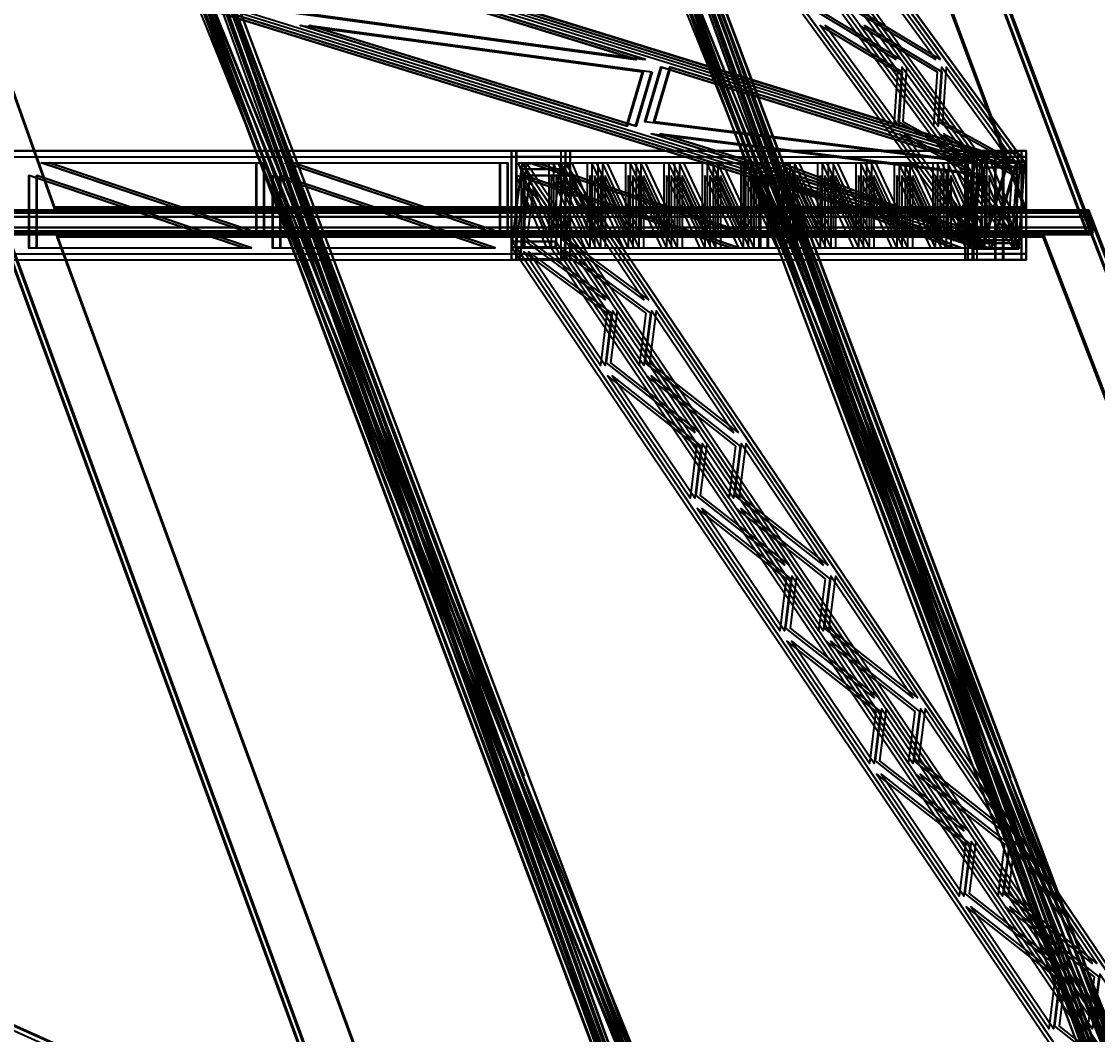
# Model space of a CAD drawing. Header units: millimetres. Extents: x -84906 to 117550, y -3000 to 338000.
# Drawn here: x 27645 to 31195, y 25319 to 28662 of the extents above; entities that cross this region are included whole.
import ezdxf

# ---------------------------------------------------------------- set-up
doc = ezdxf.new("R2010")
doc.units = ezdxf.units.MM
doc.layers.add('D-STR-DIM', color=7, linetype='Continuous', lineweight=13)
doc.layers.add('D-STR-STRC', color=7, linetype='Continuous', lineweight=25)
doc.styles.add('OpenSansCondensed-Light', font='OpenSansCondensed-Light.ttf')
doc.styles.add('TOWER_UNICODE', font='Arial Unicode.ttf')
doc.dimstyles.new('EZDXF', dxfattribs={"dimtxt": 0.25, "dimasz": 0.175, "dimexe": 0.375, "dimexo": 0.125, "dimgap": 0.1, "dimtad": 1, "dimlfac": 100, "dimzin": 12, "dimdsep": 46, "dimtxsty": 'OpenSansCondensed-Light', "dimblk": 'ARCHTICK', "dimcen": 2.5, "dimazin": 3, "dimtfac": 0.5, "dimtmove": 2, "dimatfit": 3})

# ---------------------------------------------------------------- blocks, each defined once
blk = doc.blocks.new('_ARCHTICK')
at = {"color": 0, "linetype": 'BYBLOCK', "const_width": 0.15}
blk.add_lwpolyline([(-0.5, -0.5), (0.5, 0.5)], dxfattribs=at)

msp = doc.modelspace()

# ---------------------------------------------------------------- linework, layer by layer
at = {"layer": 'D-STR-STRC'}
for points in [[(31179.5, 27969.8), (27590.5, 27969.8), (23312.5, 40040.9), (26661.6, 40040.9)], [(31179.5, 27964.4), (27590.5, 27964.4), (23312.5, 40035.6), (26661.6, 40035.6)], [(27590.5, 27958.8), (31179.5, 27958.8), (26661.6, 40029.9), (23312.5, 40029.9)], [(31164.6, 27958.8), (31164.6, 27958.8), (26646.6, 40029.9), (26646.6, 40029.9)], [(30897, 28199.2), (30812.4, 27912), (16919, 32212), (17003.5, 32499.2)], [(30897, 28199.2), (30812.4, 27912), (16919, 32212), (17003.5, 32499.2)], [(30900.5, 28199.2), (30816, 27912), (16922.5, 32212), (17007.1, 32499.2)], [(30900.5, 28199.2), (30816, 27912), (16922.5, 32212), (17007.1, 32499.2)], [(30926.5, 28199.2), (30842, 27912), (16948.5, 32212), (17033.1, 32499.2)], [(30926.5, 28199.2), (30842, 27912), (16948.5, 32212), (17033.1, 32499.2)], [(30930.1, 28199.2), (30845.5, 27912), (16952, 32212), (17036.6, 32499.2)], [(30930.1, 28199.2), (30845.5, 27912), (16952, 32212), (17036.6, 32499.2)], [(30807.6, 28199.2), (30788.5, 27912), (27648.8, 32212), (27667.9, 32499.2)], [(30807.6, 28199.2), (30788.5, 27912), (27648.8, 32212), (27667.9, 32499.2)], [(30823.2, 28199.2), (30804.1, 27912), (27664.4, 32212), (27683.5, 32499.2)], [(30823.2, 28199.2), (30804.1, 27912), (27664.4, 32212), (27683.5, 32499.2)], [(30938.3, 28199.2), (30919.2, 27912), (27779.5, 32212), (27798.6, 32499.2)], [(30938.3, 28199.2), (30919.2, 27912), (27779.5, 32212), (27798.6, 32499.2)], [(30954, 28199.2), (30934.8, 27912), (27795.1, 32212), (27814.2, 32499.2)], [(30954, 28199.2), (30934.8, 27912), (27795.1, 32212), (27814.2, 32499.2)], [(30956.7, 28050), (27754.9, 28050), (26381.6, 31913.3), (29514.9, 31913.3)], [(30956.7, 28044.7), (27754.9, 28044.7), (26381.6, 31907.9), (29514.9, 31907.9)], [(27755, 28044.2), (30956.9, 28044.2), (29890.2, 30902.5), (26739, 30902.5)], [(27755, 28038.6), (30956.9, 28038.6), (29890.2, 30896.8), (26739, 30896.8)], [(31134.7, 28038.6), (31134.7, 28038.6), (30064.9, 30896.8), (30064.9, 30896.8)], [(31149.7, 28044.2), (31149.7, 28044.2), (30079.9, 30902.5), (30079.9, 30902.5)], [(29759.7, 24997.6), (28198, 28866.4), (27688.3, 30497.1)], [(27688.3, 30497.1), (28198, 28866.4), (30169.9, 23620)], [(27688.3, 30496.9), (30169.9, 23619.9), (29759.8, 24997.4)], [(29744.5, 24992.7), (28182.8, 28861.5), (27673.1, 30492.2)], [(27673.1, 30492.2), (28182.8, 28861.5), (30154.7, 23615.1)], [(27673.1, 30492.2), (30154.7, 23615.1), (29744.5, 24992.7)], [(31759.4, 23610.3), (31349.3, 24987.9), (29277.9, 30487.4)], [(31759.5, 23610.2), (29277.9, 30487.2), (29787.6, 28856.5)], [(29787.6, 28856.5), (29277.9, 30487.2), (31349.3, 24987.7)], [(31774.7, 23615.1), (31364.5, 24992.7), (29293.1, 30492.2)], [(31774.7, 23615.1), (29293.1, 30492.2), (29802.8, 28861.5)], [(29802.8, 28861.5), (29293.1, 30492.2), (31364.5, 24992.7)], [(29303.5, 26171.2), (28186.2, 28939), (27821.6, 30105.7)], [(29288.3, 26166.2), (28171, 28934.1), (27806.4, 30100.8)], [(29775.8, 28929.2), (29411.2, 30095.8), (30893.1, 26161.3)], [(29791, 28934.1), (29426.4, 30100.8), (30908.3, 26166.2)], [(27829.4, 30025.4), (28176.6, 28914.5), (29519.9, 25340.5)], [(27844.6, 30030.3), (28191.8, 28919.4), (29535.1, 25345.4)], [(31124.7, 25335.6), (29434.2, 30020.5), (29781.4, 28909.6)], [(31139.9, 25340.5), (29449.4, 30025.4), (29796.6, 28914.5)], [(29744.5, 24992.7), (30154.7, 23615.1), (28182.8, 28861.5)], [(29759.8, 24997.4), (30169.9, 23619.9), (28198.1, 28866.2)], [(29671.4, 28536.7), (28595.8, 28869.6), (28543.1, 28690.6)], [(29671.4, 28536.7), (28595.8, 28869.6), (28543.1, 28690.6)], [(29675, 28536.7), (28599.3, 28869.6), (28546.6, 28690.6)], [(29675, 28536.7), (28599.3, 28869.6), (28546.6, 28690.6)], [(29701, 28536.7), (28625.4, 28869.6), (28572.6, 28690.6)], [(29701, 28536.7), (28625.4, 28869.6), (28572.6, 28690.6)], [(29704.5, 28536.7), (28628.9, 28869.6), (28576.2, 28690.6)], [(29704.5, 28536.7), (28628.9, 28869.6), (28576.2, 28690.6)], [(29802.8, 28861.5), (31364.5, 24992.7), (31774.7, 23615.1)], [(30530.7, 28536.7), (30287.6, 28869.6), (30275.7, 28690.6)], [(30530.7, 28536.7), (30287.6, 28869.6), (30275.7, 28690.6)], [(30546.3, 28536.7), (30303.2, 28869.6), (30291.3, 28690.6)], [(30546.3, 28536.7), (30303.2, 28869.6), (30291.3, 28690.6)], [(30661.4, 28536.7), (30418.3, 28869.6), (30406.4, 28690.6)], [(30661.4, 28536.7), (30418.3, 28869.6), (30406.4, 28690.6)], [(30677, 28536.7), (30433.9, 28869.6), (30422, 28690.6)], [(30677, 28536.7), (30433.9, 28869.6), (30422, 28690.6)], [(29787.6, 28856.7), (31349.3, 24987.9), (31759.4, 23610.3)], [(29692.9, 28495.6), (29640.2, 28316.5), (28564.6, 28649.4)], [(29692.9, 28495.6), (29640.2, 28316.5), (28564.6, 28649.4)], [(29696.5, 28495.6), (29643.8, 28316.5), (28568.1, 28649.4)], [(29696.5, 28495.6), (29643.8, 28316.5), (28568.1, 28649.4)], [(29722.5, 28495.6), (29669.8, 28316.5), (28594.2, 28649.4)], [(29722.5, 28495.6), (29669.8, 28316.5), (28594.2, 28649.4)], [(29726, 28495.6), (29673.3, 28316.5), (28597.7, 28649.4)], [(29726, 28495.6), (29673.3, 28316.5), (28597.7, 28649.4)], [(30535.5, 28495.6), (30523.6, 28316.5), (30280.6, 28649.4)], [(30535.5, 28495.6), (30523.6, 28316.5), (30280.6, 28649.4)], [(30551.1, 28495.6), (30539.2, 28316.5), (30296.2, 28649.4)], [(30551.1, 28495.6), (30539.2, 28316.5), (30296.2, 28649.4)], [(30666.2, 28495.6), (30654.3, 28316.5), (30411.3, 28649.4)], [(30666.2, 28495.6), (30654.3, 28316.5), (30411.3, 28649.4)], [(30681.9, 28495.6), (30669.9, 28316.5), (30426.9, 28649.4)], [(30681.9, 28495.6), (30669.9, 28316.5), (30426.9, 28649.4)], [(30761.5, 28199.3), (29753.6, 28511.2), (29700.9, 28332.2)], [(30761.5, 28199.3), (29753.6, 28511.2), (29700.9, 28332.2)], [(30765.1, 28199.3), (29757.1, 28511.2), (29704.4, 28332.2)], [(30765.1, 28199.3), (29757.1, 28511.2), (29704.4, 28332.2)], [(30791.1, 28199.3), (29783.1, 28511.2), (29730.4, 28332.2)], [(30791.1, 28199.3), (29783.1, 28511.2), (29730.4, 28332.2)], [(30794.6, 28199.3), (29786.7, 28511.2), (29734, 28332.2)], [(30794.6, 28199.3), (29786.7, 28511.2), (29734, 28332.2)], [(30777, 28199.3), (30549.3, 28511.2), (30537.3, 28332.2)], [(30777, 28199.3), (30549.3, 28511.2), (30537.3, 28332.2)], [(30792.6, 28199.3), (30564.9, 28511.2), (30552.9, 28332.2)], [(30792.6, 28199.3), (30564.9, 28511.2), (30552.9, 28332.2)], [(30907.7, 28199.3), (30680, 28511.2), (30668, 28332.2)], [(30907.7, 28199.3), (30680, 28511.2), (30668, 28332.2)], [(30923.3, 28199.3), (30695.6, 28511.2), (30683.6, 28332.2)], [(30923.3, 28199.3), (30695.6, 28511.2), (30683.6, 28332.2)], [(28424.1, 28453.5), (30007.8, 24064.6), (29746, 24943.8)], [(28439.3, 28458.3), (30023, 24069.4), (29761.2, 24948.6)], [(31612.5, 24059.8), (31350.8, 24939), (30028.8, 28448.7)], [(31627.8, 24064.6), (31366, 24943.8), (30044.1, 28453.5)], [(30783, 28158.2), (30730.3, 27979.1), (29722.4, 28291.1)], [(30783, 28158.2), (30730.3, 27979.1), (29722.4, 28291.1)], [(30786.6, 28158.2), (30733.8, 27979.1), (29725.9, 28291.1)], [(30786.6, 28158.2), (30733.8, 27979.1), (29725.9, 28291.1)], [(30812.6, 28158.2), (30759.9, 27979.1), (29751.9, 28291.1)], [(30812.6, 28158.2), (30759.9, 27979.1), (29751.9, 28291.1)], [(30816.1, 28158.2), (30763.4, 27979.1), (29755.5, 28291.1)], [(30816.1, 28158.2), (30763.4, 27979.1), (29755.5, 28291.1)], [(30781.9, 28158.2), (30770, 27979.1), (30542.2, 28291.1)], [(30781.9, 28158.2), (30770, 27979.1), (30542.2, 28291.1)], [(30797.5, 28158.2), (30785.6, 27979.1), (30557.8, 28291.1)], [(30797.5, 28158.2), (30785.6, 27979.1), (30557.8, 28291.1)], [(30912.6, 28158.2), (30900.7, 27979.1), (30672.9, 28291.1)], [(30912.6, 28158.2), (30900.7, 27979.1), (30672.9, 28291.1)], [(30928.2, 28158.2), (30916.3, 27979.1), (30688.5, 28291.1)], [(30928.2, 28158.2), (30916.3, 27979.1), (30688.5, 28291.1)], [(21208.2, 28235.6), (21208.2, 27875.6), (30857.2, 27875.6), (30857.2, 28235.6)], [(21208.2, 28235.6), (21208.2, 27875.6), (30857.2, 27875.6), (30857.2, 28235.6)], [(21210.7, 28235.6), (21210.7, 27875.6), (30859.7, 27875.6), (30859.7, 28235.6)], [(21210.7, 28235.6), (21210.7, 27875.6), (30859.7, 27875.6), (30859.7, 28235.6)], [(21233.7, 28235.6), (21233.7, 27875.6), (30882.8, 27875.6), (30882.8, 28235.6)], [(21233.7, 28235.6), (21233.7, 27875.6), (30882.8, 27875.6), (30882.8, 28235.6)], [(21236.2, 28235.6), (21236.2, 27875.6), (30885.2, 27875.6), (30885.2, 28235.6)], [(21236.2, 28235.6), (21236.2, 27875.6), (30885.2, 27875.6), (30885.2, 28235.6)], [(29440, 28235.6), (29262.1, 28235.6), (29262.1, 28215.6), (29440, 28215.6)], [(29262.1, 28235.6), (29262.1, 27875.6), (30782.3, 27875.6), (30782.3, 28235.6)], [(29440, 28235.6), (29262.1, 28235.6), (29262.1, 27875.6), (29440, 27875.6)], [(29262.1, 28235.6), (29440, 28235.6), (29440, 28215.6), (29262.1, 28215.6)], [(29262.1, 28235.6), (29262.1, 27875.6), (30782.3, 27875.6), (30782.3, 28235.6)], [(29262.1, 28235.6), (29440, 28235.6), (29440, 27875.6), (29262.1, 27875.6)], [(29455.5, 28235.6), (29277.7, 28235.6), (29277.7, 27875.6), (29455.5, 27875.6)], [(29277.7, 28235.6), (29455.5, 28235.6), (29455.5, 27875.6), (29277.7, 27875.6)], [(29278, 28235.6), (29278, 27875.6), (30798.1, 27875.6), (30798.1, 28235.6)], [(29278, 28235.6), (29278, 27875.6), (30798.1, 27875.6), (30798.1, 28235.6)], [(29424.1, 28235.6), (29424.1, 27875.6), (30944.3, 27875.6), (30944.3, 28235.6)], [(29424.1, 28235.6), (29424.1, 27875.6), (30944.3, 27875.6), (30944.3, 28235.6)], [(29440, 28235.6), (29440, 27875.6), (30960.1, 27875.6), (30960.1, 28235.6)], [(29440, 28235.6), (29440, 27875.6), (30960.1, 27875.6), (30960.1, 28235.6)], [(30803.6, 28228.1), (30836.7, 28228.1), (30752.1, 27940.9), (30719, 27940.9)], [(30836.7, 28228.1), (30803.6, 28228.1), (30719, 27940.9), (30752.1, 27940.9)], [(30786.5, 28235.6), (30758.5, 28235.6), (30758.5, 27875.6), (30786.5, 27875.6)], [(30758.5, 28235.6), (30786.5, 28235.6), (30786.5, 27875.6), (30758.5, 27875.6)], [(30944.6, 28235.6), (30766.8, 28235.6), (30766.8, 27875.6), (30944.6, 27875.6)], [(30766.8, 28235.6), (30944.6, 28235.6), (30944.6, 27875.6), (30766.8, 27875.6)], [(30786.5, 28228.1), (30932.8, 28228.1), (30913.7, 27940.9), (30767.4, 27940.9)], [(30932.8, 28228.1), (30786.5, 28228.1), (30767.4, 27940.9), (30913.7, 27940.9)], [(30960.1, 28235.6), (30782.3, 28235.6), (30782.3, 28215.6), (30960.1, 28215.6)], [(30960.1, 28235.6), (30782.3, 28235.6), (30782.3, 27875.6), (30960.1, 27875.6)], [(30782.3, 28235.6), (30960.1, 28235.6), (30960.1, 28215.6), (30782.3, 28215.6)], [(30782.3, 28235.6), (30960.1, 28235.6), (30960.1, 27875.6), (30782.3, 27875.6)], [(30885.2, 28235.6), (30857.2, 28235.6), (30857.2, 28215.6), (30885.2, 28215.6)], [(30885.2, 28235.6), (30857.2, 28235.6), (30857.2, 27875.6), (30885.2, 27875.6)], [(30857.2, 28235.6), (30885.2, 28235.6), (30885.2, 28215.6), (30857.2, 28215.6)], [(30857.2, 28235.6), (30885.2, 28235.6), (30885.2, 27875.6), (30857.2, 27875.6)], [(32940.6, 22937.8), (32827.1, 22662.2), (21148.3, 27917.8), (21261.8, 28193.3)], [(32940.6, 22937.8), (32827.1, 22662.2), (21148.3, 27917.8), (21261.8, 28193.3)], [(32974.9, 22937.8), (32861.4, 22662.2), (21182.6, 27917.8), (21296.1, 28193.3)], [(32974.9, 22937.8), (32861.4, 22662.2), (21182.6, 27917.8), (21296.1, 28193.3)], [(32979.5, 22937.8), (32866, 22662.2), (21187.3, 27917.8), (21300.8, 28193.3)], [(32979.5, 22937.8), (32866, 22662.2), (21187.3, 27917.8), (21300.8, 28193.3)], [(27709.5, 28195.6), (28417.8, 28195.6), (28417.8, 27957.6)], [(27709.5, 28195.6), (28417.8, 28195.6), (28417.8, 27957.6)], [(27712, 28195.6), (28420.3, 28195.6), (28420.3, 27957.6)], [(27712, 28195.6), (28420.3, 28195.6), (28420.3, 27957.6)], [(27735.1, 28195.6), (28443.3, 28195.6), (28443.3, 27957.6)], [(27735.1, 28195.6), (28443.3, 28195.6), (28443.3, 27957.6)], [(27737.6, 28195.6), (28445.8, 28195.6), (28445.8, 27957.6)], [(27737.6, 28195.6), (28445.8, 28195.6), (28445.8, 27957.6)], [(28513.6, 28195.6), (29221.9, 28195.6), (29221.9, 27957.6)], [(28513.6, 28195.6), (29221.9, 28195.6), (29221.9, 27957.6)], [(28516.1, 28195.6), (29224.4, 28195.6), (29224.4, 27957.6)], [(28516.1, 28195.6), (29224.4, 28195.6), (29224.4, 27957.6)], [(28539.2, 28195.6), (29247.4, 28195.6), (29247.4, 27957.6)], [(28539.2, 28195.6), (29247.4, 28195.6), (29247.4, 27957.6)], [(28541.6, 28195.6), (29249.9, 28195.6), (29249.9, 27957.6)], [(28541.6, 28195.6), (29249.9, 28195.6), (29249.9, 27957.6)], [(32846.5, 22937.8), (32812, 22662.2), (29262, 27917.8), (29296.5, 28193.3)], [(29296.5, 28193.3), (29440.1, 28193.3), (29405.6, 27917.8), (29262, 27917.8)], [(32846.5, 22937.8), (32812, 22662.2), (29262, 27917.8), (29296.5, 28193.3)], [(29440.1, 28193.3), (29296.5, 28193.3), (29262, 27917.8), (29405.6, 27917.8)], [(32861.8, 22937.8), (32827.3, 22662.2), (29277.3, 27917.8), (29311.9, 28193.3)], [(32861.8, 22937.8), (32827.3, 22662.2), (29277.3, 27917.8), (29311.9, 28193.3)], [(29284.2, 28195.6), (29384.5, 28195.6), (29384.5, 27957.6)], [(29284.2, 28195.6), (29384.5, 28195.6), (29384.5, 27957.6)], [(29296.5, 28193.3), (29440.1, 28193.3), (29437.8, 28175), (29294.2, 28175)], [(29440.1, 28193.3), (29296.5, 28193.3), (29294.2, 28175), (29437.8, 28175)], [(29300.1, 28195.6), (29400.4, 28195.6), (29400.4, 27957.6)], [(29300.1, 28195.6), (29400.4, 28195.6), (29400.4, 27957.6)], [(29317.7, 28195.6), (30026, 28195.6), (30026, 27957.6)], [(29317.7, 28195.6), (30026, 28195.6), (30026, 27957.6)], [(29320.2, 28195.6), (30028.5, 28195.6), (30028.5, 27957.6)], [(29320.2, 28195.6), (30028.5, 28195.6), (30028.5, 27957.6)], [(29343.2, 28195.6), (30051.5, 28195.6), (30051.5, 27957.6)], [(29343.2, 28195.6), (30051.5, 28195.6), (30051.5, 27957.6)], [(29345.7, 28195.6), (30054, 28195.6), (30054, 27957.6)], [(29345.7, 28195.6), (30054, 28195.6), (30054, 27957.6)], [(32974.7, 22937.8), (32940.2, 22662.2), (29390.2, 27917.8), (29424.8, 28193.3)], [(32974.7, 22937.8), (32940.2, 22662.2), (29390.2, 27917.8), (29424.8, 28193.3)], [(29399.6, 28195.6), (29511.2, 28195.6), (29511.2, 27957.6)], [(29399.6, 28195.6), (29511.2, 28195.6), (29511.2, 27957.6)], [(32990, 22937.8), (32955.5, 22662.2), (29405.6, 27917.8), (29440.1, 28193.3)], [(32990, 22937.8), (32955.5, 22662.2), (29405.6, 27917.8), (29440.1, 28193.3)], [(29415.5, 28195.6), (29527, 28195.6), (29527, 27957.6)], [(29415.5, 28195.6), (29527, 28195.6), (29527, 27957.6)], [(29446.2, 28195.6), (29546.6, 28195.6), (29546.6, 27957.6)], [(29446.2, 28195.6), (29546.6, 28195.6), (29546.6, 27957.6)], [(29462.1, 28195.6), (29562.4, 28195.6), (29562.4, 27957.6)], [(29462.1, 28195.6), (29562.4, 28195.6), (29562.4, 27957.6)], [(29526.3, 28195.6), (29637.9, 28195.6), (29637.9, 27957.6)], [(29526.3, 28195.6), (29637.9, 28195.6), (29637.9, 27957.6)], [(29542.1, 28195.6), (29653.7, 28195.6), (29653.7, 27957.6)], [(29542.1, 28195.6), (29653.7, 28195.6), (29653.7, 27957.6)], [(29561.6, 28195.6), (29673.2, 28195.6), (29673.2, 27957.6)], [(29561.6, 28195.6), (29673.2, 28195.6), (29673.2, 27957.6)], [(29577.5, 28195.6), (29689, 28195.6), (29689, 27957.6)], [(29577.5, 28195.6), (29689, 28195.6), (29689, 27957.6)], [(29653, 28195.6), (29764.6, 28195.6), (29764.6, 27957.6)], [(29653, 28195.6), (29764.6, 28195.6), (29764.6, 27957.6)], [(29668.8, 28195.6), (29780.4, 28195.6), (29780.4, 27957.6)], [(29668.8, 28195.6), (29780.4, 28195.6), (29780.4, 27957.6)], [(29688.3, 28195.6), (29799.9, 28195.6), (29799.9, 27957.6)], [(29688.3, 28195.6), (29799.9, 28195.6), (29799.9, 27957.6)], [(29704.1, 28195.6), (29815.7, 28195.6), (29815.7, 27957.6)], [(29704.1, 28195.6), (29815.7, 28195.6), (29815.7, 27957.6)], [(29779.7, 28195.6), (29891.3, 28195.6), (29891.3, 27957.6)], [(29779.7, 28195.6), (29891.3, 28195.6), (29891.3, 27957.6)], [(29795.5, 28195.6), (29907.1, 28195.6), (29907.1, 27957.6)], [(29795.5, 28195.6), (29907.1, 28195.6), (29907.1, 27957.6)], [(29815, 28195.6), (29926.6, 28195.6), (29926.6, 27957.6)], [(29815, 28195.6), (29926.6, 28195.6), (29926.6, 27957.6)], [(29830.8, 28195.6), (29942.4, 28195.6), (29942.4, 27957.6)], [(29830.8, 28195.6), (29942.4, 28195.6), (29942.4, 27957.6)], [(29906.4, 28195.6), (30018, 28195.6), (30018, 27957.6)], [(29906.4, 28195.6), (30018, 28195.6), (30018, 27957.6)], [(29922.2, 28195.6), (30033.8, 28195.6), (30033.8, 27957.6)], [(29922.2, 28195.6), (30033.8, 28195.6), (30033.8, 27957.6)], [(29941.7, 28195.6), (30053.3, 28195.6), (30053.3, 27957.6)], [(29941.7, 28195.6), (30053.3, 28195.6), (30053.3, 27957.6)], [(29957.5, 28195.6), (30069.1, 28195.6), (30069.1, 27957.6)], [(29957.5, 28195.6), (30069.1, 28195.6), (30069.1, 27957.6)], [(30033.1, 28195.6), (30144.6, 28195.6), (30144.6, 27957.6)], [(30033.1, 28195.6), (30144.6, 28195.6), (30144.6, 27957.6)], [(30048.9, 28195.6), (30160.4, 28195.6), (30160.4, 27957.6)], [(30048.9, 28195.6), (30160.4, 28195.6), (30160.4, 27957.6)], [(30068.4, 28195.6), (30180, 28195.6), (30180, 27957.6)], [(30068.4, 28195.6), (30180, 28195.6), (30180, 27957.6)], [(30084.2, 28195.6), (30195.8, 28195.6), (30195.8, 27957.6)], [(30084.2, 28195.6), (30195.8, 28195.6), (30195.8, 27957.6)], [(30121.8, 28195.6), (30758.5, 28195.6), (30758.5, 27957.6)], [(30121.8, 28195.6), (30758.5, 28195.6), (30758.5, 27957.6)], [(30124.3, 28195.6), (30760.9, 28195.6), (30760.9, 27957.6)], [(30124.3, 28195.6), (30760.9, 28195.6), (30760.9, 27957.6)], [(30147.3, 28195.6), (30784, 28195.6), (30784, 27957.6)], [(30147.3, 28195.6), (30784, 28195.6), (30784, 27957.6)], [(30149.8, 28195.6), (30786.5, 28195.6), (30786.5, 27957.6)], [(30149.8, 28195.6), (30786.5, 28195.6), (30786.5, 27957.6)], [(30159.7, 28195.6), (30271.3, 28195.6), (30271.3, 27957.6)], [(30159.7, 28195.6), (30271.3, 28195.6), (30271.3, 27957.6)], [(30175.5, 28195.6), (30287.1, 28195.6), (30287.1, 27957.6)], [(30175.5, 28195.6), (30287.1, 28195.6), (30287.1, 27957.6)], [(30195.1, 28195.6), (30306.6, 28195.6), (30306.6, 27957.6)], [(30195.1, 28195.6), (30306.6, 28195.6), (30306.6, 27957.6)], [(30210.9, 28195.6), (30322.5, 28195.6), (30322.5, 27957.6)], [(30210.9, 28195.6), (30322.5, 28195.6), (30322.5, 27957.6)], [(30286.4, 28195.6), (30398, 28195.6), (30398, 27957.6)], [(30286.4, 28195.6), (30398, 28195.6), (30398, 27957.6)], [(30302.2, 28195.6), (30413.8, 28195.6), (30413.8, 27957.6)], [(30302.2, 28195.6), (30413.8, 28195.6), (30413.8, 27957.6)], [(30321.7, 28195.6), (30433.3, 28195.6), (30433.3, 27957.6)], [(30321.7, 28195.6), (30433.3, 28195.6), (30433.3, 27957.6)], [(30337.5, 28195.6), (30449.1, 28195.6), (30449.1, 27957.6)], [(30337.5, 28195.6), (30449.1, 28195.6), (30449.1, 27957.6)], [(30413.1, 28195.6), (30524.7, 28195.6), (30524.7, 27957.6)], [(30413.1, 28195.6), (30524.7, 28195.6), (30524.7, 27957.6)], [(30428.9, 28195.6), (30540.5, 28195.6), (30540.5, 27957.6)], [(30428.9, 28195.6), (30540.5, 28195.6), (30540.5, 27957.6)], [(30448.4, 28195.6), (30560, 28195.6), (30560, 27957.6)], [(30448.4, 28195.6), (30560, 28195.6), (30560, 27957.6)], [(30464.2, 28195.6), (30575.8, 28195.6), (30575.8, 27957.6)], [(30464.2, 28195.6), (30575.8, 28195.6), (30575.8, 27957.6)], [(30539.8, 28195.6), (30651.4, 28195.6), (30651.4, 27957.6)], [(30539.8, 28195.6), (30651.4, 28195.6), (30651.4, 27957.6)], [(30555.6, 28195.6), (30667.2, 28195.6), (30667.2, 27957.6)], [(30555.6, 28195.6), (30667.2, 28195.6), (30667.2, 27957.6)], [(30575.1, 28195.6), (30686.7, 28195.6), (30686.7, 27957.6)], [(30575.1, 28195.6), (30686.7, 28195.6), (30686.7, 27957.6)], [(30590.9, 28195.6), (30702.5, 28195.6), (30702.5, 27957.6)], [(30590.9, 28195.6), (30702.5, 28195.6), (30702.5, 27957.6)], [(30666.5, 28195.6), (30766.8, 28195.6), (30766.8, 27957.6)], [(30666.5, 28195.6), (30766.8, 28195.6), (30766.8, 27957.6)], [(30682.3, 28195.6), (30782.6, 28195.6), (30782.6, 27957.6)], [(30682.3, 28195.6), (30782.6, 28195.6), (30782.6, 27957.6)], [(30701.8, 28195.6), (30813.4, 28195.6), (30813.4, 27957.6)], [(30701.8, 28195.6), (30813.4, 28195.6), (30813.4, 27957.6)], [(30717.6, 28195.6), (30829.2, 28195.6), (30829.2, 27957.6)], [(30717.6, 28195.6), (30829.2, 28195.6), (30829.2, 27957.6)], [(30807.6, 28199.2), (30954, 28199.2), (30934.8, 27912), (30788.5, 27912)], [(30954, 28199.2), (30807.6, 28199.2), (30788.5, 27912), (30934.8, 27912)], [(30807.6, 28199.2), (30954, 28199.2), (30952.7, 28180), (30806.4, 28180)], [(30954, 28199.2), (30807.6, 28199.2), (30806.4, 28180), (30952.7, 28180)], [(30897, 28199.2), (30930.1, 28199.2), (30845.5, 27912), (30812.4, 27912)], [(30930.1, 28199.2), (30897, 28199.2), (30812.4, 27912), (30845.5, 27912)], [(30828.5, 28195.6), (30928.8, 28195.6), (30928.8, 27957.6)], [(30828.5, 28195.6), (30928.8, 28195.6), (30928.8, 27957.6)], [(30844.3, 28195.6), (30944.6, 28195.6), (30944.6, 27957.6)], [(30844.3, 28195.6), (30944.6, 28195.6), (30944.6, 27957.6)], [(30897, 28199.2), (30930.1, 28199.2), (30924.4, 28180), (30891.4, 28180)], [(30930.1, 28199.2), (30897, 28199.2), (30891.4, 28180), (30924.4, 28180)], [(27668.1, 28153.6), (27668.1, 27915.6), (28376.3, 27915.6)], [(27668.1, 28153.6), (27668.1, 27915.6), (28376.3, 27915.6)], [(27670.5, 28153.6), (27670.5, 27915.6), (28378.8, 27915.6)], [(27670.5, 28153.6), (27670.5, 27915.6), (28378.8, 27915.6)], [(27693.6, 28153.6), (27693.6, 27915.6), (28401.8, 27915.6)], [(27693.6, 28153.6), (27693.6, 27915.6), (28401.8, 27915.6)], [(27696.1, 28153.6), (27696.1, 27915.6), (28404.3, 27915.6)], [(27696.1, 28153.6), (27696.1, 27915.6), (28404.3, 27915.6)], [(28472.1, 28153.6), (28472.1, 27915.6), (29180.4, 27915.6)], [(28472.1, 28153.6), (28472.1, 27915.6), (29180.4, 27915.6)], [(28474.6, 28153.6), (28474.6, 27915.6), (29182.9, 27915.6)], [(28474.6, 28153.6), (28474.6, 27915.6), (29182.9, 27915.6)], [(28497.7, 28153.6), (28497.7, 27915.6), (29205.9, 27915.6)], [(28497.7, 28153.6), (28497.7, 27915.6), (29205.9, 27915.6)], [(28500.2, 28153.6), (28500.2, 27915.6), (29208.4, 27915.6)], [(28500.2, 28153.6), (28500.2, 27915.6), (29208.4, 27915.6)], [(29276.2, 28153.6), (29276.2, 27915.6), (29984.5, 27915.6)], [(29276.2, 28153.6), (29276.2, 27915.6), (29984.5, 27915.6)], [(29277.7, 28153.6), (29277.7, 27915.6), (29378, 27915.6)], [(29277.7, 28153.6), (29277.7, 27915.6), (29378, 27915.6)], [(29278.7, 28153.6), (29278.7, 27915.6), (29987, 27915.6)], [(29278.7, 28153.6), (29278.7, 27915.6), (29987, 27915.6)], [(29323.3, 28153.8), (29466.8, 28153.8), (29432.3, 27878.2), (29288.8, 27878.2)], [(29466.8, 28153.8), (29323.3, 28153.8), (29288.8, 27878.2), (29432.3, 27878.2)], [(29293.5, 28153.6), (29293.5, 27915.6), (29393.8, 27915.6)], [(29293.5, 28153.6), (29293.5, 27915.6), (29393.8, 27915.6)], [(29301.8, 28153.6), (29301.8, 27915.6), (30010, 27915.6)], [(29301.8, 28153.6), (29301.8, 27915.6), (30010, 27915.6)], [(29304.2, 28153.6), (29304.2, 27915.6), (30012.5, 27915.6)], [(29304.2, 28153.6), (29304.2, 27915.6), (30012.5, 27915.6)], [(29393.1, 28153.6), (29393.1, 27915.6), (29504.7, 27915.6)], [(29393.1, 28153.6), (29393.1, 27915.6), (29504.7, 27915.6)], [(29408.9, 28153.6), (29408.9, 27915.6), (29520.5, 27915.6)], [(29408.9, 28153.6), (29408.9, 27915.6), (29520.5, 27915.6)], [(29439.7, 28153.6), (29439.7, 27915.6), (29540, 27915.6)], [(29439.7, 28153.6), (29439.7, 27915.6), (29540, 27915.6)], [(29455.5, 28153.6), (29455.5, 27915.6), (29555.8, 27915.6)], [(29455.5, 28153.6), (29455.5, 27915.6), (29555.8, 27915.6)], [(29519.8, 28153.6), (29519.8, 27915.6), (29631.4, 27915.6)], [(29519.8, 28153.6), (29519.8, 27915.6), (29631.4, 27915.6)], [(29535.6, 28153.6), (29535.6, 27915.6), (29647.2, 27915.6)], [(29535.6, 28153.6), (29535.6, 27915.6), (29647.2, 27915.6)], [(29555.1, 28153.6), (29555.1, 27915.6), (29666.7, 27915.6)], [(29555.1, 28153.6), (29555.1, 27915.6), (29666.7, 27915.6)], [(29570.9, 28153.6), (29570.9, 27915.6), (29682.5, 27915.6)], [(29570.9, 28153.6), (29570.9, 27915.6), (29682.5, 27915.6)], [(29646.5, 28153.6), (29646.5, 27915.6), (29758.1, 27915.6)], [(29646.5, 28153.6), (29646.5, 27915.6), (29758.1, 27915.6)], [(29662.3, 28153.6), (29662.3, 27915.6), (29773.9, 27915.6)], [(29662.3, 28153.6), (29662.3, 27915.6), (29773.9, 27915.6)], [(29681.8, 28153.6), (29681.8, 27915.6), (29793.4, 27915.6)], [(29681.8, 28153.6), (29681.8, 27915.6), (29793.4, 27915.6)], [(29697.6, 28153.6), (29697.6, 27915.6), (29809.2, 27915.6)], [(29697.6, 28153.6), (29697.6, 27915.6), (29809.2, 27915.6)], [(29773.2, 28153.6), (29773.2, 27915.6), (29884.7, 27915.6)], [(29773.2, 28153.6), (29773.2, 27915.6), (29884.7, 27915.6)], [(29789, 28153.6), (29789, 27915.6), (29900.5, 27915.6)], [(29789, 28153.6), (29789, 27915.6), (29900.5, 27915.6)], [(29808.5, 28153.6), (29808.5, 27915.6), (29920.1, 27915.6)], [(29808.5, 28153.6), (29808.5, 27915.6), (29920.1, 27915.6)], [(29824.3, 28153.6), (29824.3, 27915.6), (29935.9, 27915.6)], [(29824.3, 28153.6), (29824.3, 27915.6), (29935.9, 27915.6)], [(29899.8, 28153.6), (29899.8, 27915.6), (30011.4, 27915.6)], [(29899.8, 28153.6), (29899.8, 27915.6), (30011.4, 27915.6)], [(29915.6, 28153.6), (29915.6, 27915.6), (30027.2, 27915.6)], [(29915.6, 28153.6), (29915.6, 27915.6), (30027.2, 27915.6)], [(29935.2, 28153.6), (29935.2, 27915.6), (30046.7, 27915.6)], [(29935.2, 28153.6), (29935.2, 27915.6), (30046.7, 27915.6)], [(29951, 28153.6), (29951, 27915.6), (30062.6, 27915.6)], [(29951, 28153.6), (29951, 27915.6), (30062.6, 27915.6)], [(30026.5, 28153.6), (30026.5, 27915.6), (30138.1, 27915.6)], [(30026.5, 28153.6), (30026.5, 27915.6), (30138.1, 27915.6)], [(30042.3, 28153.6), (30042.3, 27915.6), (30153.9, 27915.6)], [(30042.3, 28153.6), (30042.3, 27915.6), (30153.9, 27915.6)], [(30061.8, 28153.6), (30061.8, 27915.6), (30173.4, 27915.6)], [(30061.8, 28153.6), (30061.8, 27915.6), (30173.4, 27915.6)], [(30077.6, 28153.6), (30077.6, 27915.6), (30189.2, 27915.6)], [(30077.6, 28153.6), (30077.6, 27915.6), (30189.2, 27915.6)], [(30080.3, 28153.6), (30080.3, 27915.6), (30717, 27915.6)], [(30080.3, 28153.6), (30080.3, 27915.6), (30717, 27915.6)], [(30082.8, 28153.6), (30082.8, 27915.6), (30719.5, 27915.6)], [(30082.8, 28153.6), (30082.8, 27915.6), (30719.5, 27915.6)], [(30105.8, 28153.6), (30105.8, 27915.6), (30742.5, 27915.6)], [(30105.8, 28153.6), (30105.8, 27915.6), (30742.5, 27915.6)], [(30108.3, 28153.6), (30108.3, 27915.6), (30745, 27915.6)], [(30108.3, 28153.6), (30108.3, 27915.6), (30745, 27915.6)], [(30153.2, 28153.6), (30153.2, 27915.6), (30264.8, 27915.6)], [(30153.2, 28153.6), (30153.2, 27915.6), (30264.8, 27915.6)], [(30169, 28153.6), (30169, 27915.6), (30280.6, 27915.6)], [(30169, 28153.6), (30169, 27915.6), (30280.6, 27915.6)], [(30188.5, 28153.6), (30188.5, 27915.6), (30300.1, 27915.6)], [(30188.5, 28153.6), (30188.5, 27915.6), (30300.1, 27915.6)], [(30204.3, 28153.6), (30204.3, 27915.6), (30315.9, 27915.6)], [(30204.3, 28153.6), (30204.3, 27915.6), (30315.9, 27915.6)], [(30279.9, 28153.6), (30279.9, 27915.6), (30391.5, 27915.6)], [(30279.9, 28153.6), (30279.9, 27915.6), (30391.5, 27915.6)], [(30295.7, 28153.6), (30295.7, 27915.6), (30407.3, 27915.6)], [(30295.7, 28153.6), (30295.7, 27915.6), (30407.3, 27915.6)], [(30315.2, 28153.6), (30315.2, 27915.6), (30426.8, 27915.6)], [(30315.2, 28153.6), (30315.2, 27915.6), (30426.8, 27915.6)], [(30331, 28153.6), (30331, 27915.6), (30442.6, 27915.6)], [(30331, 28153.6), (30331, 27915.6), (30442.6, 27915.6)], [(30406.6, 28153.6), (30406.6, 27915.6), (30518.2, 27915.6)], [(30406.6, 28153.6), (30406.6, 27915.6), (30518.2, 27915.6)], [(30422.4, 28153.6), (30422.4, 27915.6), (30534, 27915.6)], [(30422.4, 28153.6), (30422.4, 27915.6), (30534, 27915.6)], [(30441.9, 28153.6), (30441.9, 27915.6), (30553.5, 27915.6)], [(30441.9, 28153.6), (30441.9, 27915.6), (30553.5, 27915.6)], [(30457.7, 28153.6), (30457.7, 27915.6), (30569.3, 27915.6)], [(30457.7, 28153.6), (30457.7, 27915.6), (30569.3, 27915.6)], [(30533.3, 28153.6), (30533.3, 27915.6), (30644.8, 27915.6)], [(30533.3, 28153.6), (30533.3, 27915.6), (30644.8, 27915.6)], [(30549.1, 28153.6), (30549.1, 27915.6), (30660.6, 27915.6)], [(30549.1, 28153.6), (30549.1, 27915.6), (30660.6, 27915.6)], [(30568.6, 28153.6), (30568.6, 27915.6), (30680.2, 27915.6)], [(30568.6, 28153.6), (30568.6, 27915.6), (30680.2, 27915.6)], [(30584.4, 28153.6), (30584.4, 27915.6), (30696, 27915.6)], [(30584.4, 28153.6), (30584.4, 27915.6), (30696, 27915.6)], [(30659.9, 28153.6), (30659.9, 27915.6), (30760.2, 27915.6)], [(30659.9, 28153.6), (30659.9, 27915.6), (30760.2, 27915.6)], [(30675.7, 28153.6), (30675.7, 27915.6), (30776, 27915.6)], [(30675.7, 28153.6), (30675.7, 27915.6), (30776, 27915.6)], [(30695.3, 28153.6), (30695.3, 27915.6), (30806.8, 27915.6)], [(30695.3, 28153.6), (30695.3, 27915.6), (30806.8, 27915.6)], [(30711.1, 28153.6), (30711.1, 27915.6), (30822.6, 27915.6)], [(30711.1, 28153.6), (30711.1, 27915.6), (30822.6, 27915.6)], [(30821.9, 28153.6), (30821.9, 27915.6), (30922.2, 27915.6)], [(30821.9, 28153.6), (30821.9, 27915.6), (30922.2, 27915.6)], [(30837.7, 28153.6), (30837.7, 27915.6), (30938, 27915.6)], [(30837.7, 28153.6), (30837.7, 27915.6), (30938, 27915.6)], [(29571.6, 27742.6), (29318.7, 28117), (29297.1, 27945.3)], [(29571.6, 27742.6), (29318.7, 28117), (29297.1, 27945.3)], [(29586.9, 27742.6), (29334, 28117), (29312.5, 27945.3)], [(29586.9, 27742.6), (29334, 28117), (29312.5, 27945.3)], [(29699.8, 27742.6), (29446.9, 28117), (29425.4, 27945.3)], [(29699.8, 27742.6), (29446.9, 28117), (29425.4, 27945.3)], [(29715.1, 27742.6), (29462.2, 28117), (29440.7, 27945.3)], [(29715.1, 27742.6), (29462.2, 28117), (29440.7, 27945.3)], [(35055.1, 17970.2), (31242.2, 17970.2), (27552.3, 28040.8), (31165.2, 28040.8)], [(35055.1, 17964.7), (31242.2, 17964.7), (27552.3, 28035.3), (31165.2, 28035.3)], [(31165.2, 28035.3), (27552.3, 28035.3), (27552.3, 28035.3), (31165.2, 28035.3)], [(31242.2, 17958.9), (35055.1, 17958.9), (31165.2, 28029.5), (27552.3, 28029.5)], [(31164.5, 28035.3), (31164.5, 28035.3), (27553, 28035.3), (27553, 28035.3)], [(31164.5, 28035.3), (27553, 28035.3), (27553, 28035.3), (31164.5, 28035.3)], [(31257.2, 17970.2), (31257.2, 17970.2), (27567.3, 28040.8), (27567.3, 28040.8)], [(31158.9, 28017.8), (31158.9, 28017.8), (27572.3, 28017.8), (27572.3, 28017.8)], [(31158.9, 28017.8), (27572.3, 28017.8), (27572.3, 28017.8), (31158.9, 28017.8)], [(31165.2, 28035.3), (31165.2, 28035.3), (31145.2, 28035.3), (31145.2, 28035.3)], [(35040.2, 17958.9), (35040.2, 17958.9), (31150.3, 28029.5), (31150.3, 28029.5)], [(31184.9, 27982.3), (31184.9, 27982.3), (27572.4, 27982.3), (27572.4, 27982.3)], [(31184.9, 27982.3), (27572.4, 27982.3), (27572.4, 27982.3), (31184.9, 27982.3)], [(28753.1, 24758.1), (28753.1, 24758.1), (27581.5, 27955.6), (27581.5, 27955.6)], [(31179.5, 27964.4), (27590.5, 27964.4), (27590.5, 27964.4), (31179.5, 27964.4)], [(31178.8, 27964.4), (31178.8, 27964.4), (27591.2, 27964.4), (27591.2, 27964.4)], [(31178.8, 27964.4), (27591.2, 27964.4), (27591.2, 27964.4), (31178.8, 27964.4)], [(28768.1, 24763.6), (28768.1, 24763.6), (27596.5, 27961.1), (27596.5, 27961.1)], [(28936.5, 24757.6), (32248, 24757.6), (31015.7, 27956.1), (27761.4, 27956.1)], [(28936.5, 24751.9), (32248, 24751.9), (31015.7, 27950.3), (27761.4, 27950.3)], [(32247.8, 24763.6), (28936.3, 24763.6), (27761.6, 27961.1), (31015.9, 27961.1)], [(32247.8, 24758.1), (28936.3, 24758.1), (27761.6, 27955.6), (31015.9, 27955.6)], [(31179.5, 27964.4), (31179.5, 27964.4), (31159.5, 27964.4), (31159.5, 27964.4)], [(32416.3, 24751.9), (32416.3, 24751.9), (31180.9, 27950.3), (31180.9, 27950.3)], [(29264.3, 27936.2), (29407.9, 27936.2), (29405.6, 27917.8), (29262, 27917.8)], [(29407.9, 27936.2), (29264.3, 27936.2), (29262, 27917.8), (29405.6, 27917.8)], [(29576.6, 27699.2), (29555.1, 27527.4), (29302.2, 27901.9)], [(29576.6, 27699.2), (29555.1, 27527.4), (29302.2, 27901.9)], [(29591.9, 27699.2), (29570.4, 27527.4), (29317.5, 27901.9)], [(29591.9, 27699.2), (29570.4, 27527.4), (29317.5, 27901.9)], [(29704.8, 27699.2), (29683.3, 27527.4), (29430.4, 27901.9)], [(29704.8, 27699.2), (29683.3, 27527.4), (29430.4, 27901.9)], [(29720.1, 27699.2), (29698.6, 27527.4), (29445.7, 27901.9)], [(29720.1, 27699.2), (29698.6, 27527.4), (29445.7, 27901.9)], [(30789.8, 27931.1), (30936.1, 27931.1), (30934.8, 27912), (30788.5, 27912)], [(30936.1, 27931.1), (30789.8, 27931.1), (30788.5, 27912), (30934.8, 27912)], [(30818.1, 27931.1), (30851.1, 27931.1), (30845.5, 27912), (30812.4, 27912)], [(30851.1, 27931.1), (30818.1, 27931.1), (30812.4, 27912), (30845.5, 27912)], [(29440, 27895.6), (29262.1, 27895.6), (29262.1, 27875.6), (29440, 27875.6)], [(29262.1, 27895.6), (29440, 27895.6), (29440, 27875.6), (29262.1, 27875.6)], [(30960.1, 27895.6), (30782.3, 27895.6), (30782.3, 27875.6), (30960.1, 27875.6)], [(30782.3, 27895.6), (30960.1, 27895.6), (30960.1, 27875.6), (30782.3, 27875.6)], [(30885.2, 27895.6), (30857.2, 27895.6), (30857.2, 27875.6), (30885.2, 27875.6)], [(30857.2, 27895.6), (30885.2, 27895.6), (30885.2, 27875.6), (30857.2, 27875.6)], [(29867.4, 27304.6), (29595.1, 27707.8), (29573.6, 27536)], [(29867.4, 27304.6), (29595.1, 27707.8), (29573.6, 27536)], [(29882.7, 27304.6), (29610.4, 27707.8), (29588.9, 27536)], [(29882.7, 27304.6), (29610.4, 27707.8), (29588.9, 27536)], [(29995.6, 27304.6), (29723.3, 27707.8), (29701.8, 27536)], [(29995.6, 27304.6), (29723.3, 27707.8), (29701.8, 27536)], [(30011, 27304.6), (29738.6, 27707.8), (29717.1, 27536)], [(30011, 27304.6), (29738.6, 27707.8), (29717.1, 27536)], [(29753.2, 24921.8), (30031.9, 23985.4), (28691.7, 27551.4)], [(29768.4, 24926.5), (30047.2, 23990.2), (28706.9, 27556.1)], [(30296.5, 27546.6), (31357.9, 24917), (31636.7, 23980.7)], [(30311.7, 27551.4), (31373.2, 24921.8), (31651.9, 23985.4)], [(29872.5, 27261.2), (29850.9, 27089.5), (29578.6, 27492.6)], [(29872.5, 27261.2), (29850.9, 27089.5), (29578.6, 27492.6)], [(29887.8, 27261.2), (29866.3, 27089.5), (29593.9, 27492.6)], [(29887.8, 27261.2), (29866.3, 27089.5), (29593.9, 27492.6)], [(30000.7, 27261.2), (29979.2, 27089.5), (29706.8, 27492.6)], [(30000.7, 27261.2), (29979.2, 27089.5), (29706.8, 27492.6)], [(30016, 27261.2), (29994.5, 27089.5), (29722.1, 27492.6)], [(30016, 27261.2), (29994.5, 27089.5), (29722.1, 27492.6)], [(30163.3, 26866.6), (29890.9, 27269.8), (29869.4, 27098)], [(30163.3, 26866.6), (29890.9, 27269.8), (29869.4, 27098)], [(30178.6, 26866.6), (29906.3, 27269.8), (29884.7, 27098)], [(30178.6, 26866.6), (29906.3, 27269.8), (29884.7, 27098)], [(30291.5, 26866.6), (30019.2, 27269.8), (29997.6, 27098)], [(30291.5, 26866.6), (30019.2, 27269.8), (29997.6, 27098)], [(30306.8, 26866.6), (30034.5, 27269.8), (30013, 27098)], [(30306.8, 26866.6), (30034.5, 27269.8), (30013, 27098)], [(30168.3, 26823.3), (30146.8, 26651.5), (29874.5, 27054.7)], [(30168.3, 26823.3), (30146.8, 26651.5), (29874.5, 27054.7)], [(30183.6, 26823.3), (30162.1, 26651.5), (29889.8, 27054.7)], [(30183.6, 26823.3), (30162.1, 26651.5), (29889.8, 27054.7)], [(30296.5, 26823.3), (30275, 26651.5), (30002.7, 27054.7)], [(30296.5, 26823.3), (30275, 26651.5), (30002.7, 27054.7)], [(30311.8, 26823.3), (30290.3, 26651.5), (30018, 27054.7)], [(30311.8, 26823.3), (30290.3, 26651.5), (30018, 27054.7)], [(30459.1, 26428.7), (30186.8, 26831.8), (30165.3, 26660.1)], [(30459.1, 26428.7), (30186.8, 26831.8), (30165.3, 26660.1)], [(30474.4, 26428.7), (30202.1, 26831.8), (30180.6, 26660.1)], [(30474.4, 26428.7), (30202.1, 26831.8), (30180.6, 26660.1)], [(30587.3, 26428.7), (30315, 26831.8), (30293.5, 26660.1)], [(30587.3, 26428.7), (30315, 26831.8), (30293.5, 26660.1)], [(30602.6, 26428.7), (30330.3, 26831.8), (30308.8, 26660.1)], [(30602.6, 26428.7), (30330.3, 26831.8), (30308.8, 26660.1)], [(30464.1, 26385.3), (30442.6, 26213.5), (30170.3, 26616.7)], [(30464.1, 26385.3), (30442.6, 26213.5), (30170.3, 26616.7)], [(30479.4, 26385.3), (30457.9, 26213.5), (30185.6, 26616.7)], [(30479.4, 26385.3), (30457.9, 26213.5), (30185.6, 26616.7)], [(30592.3, 26385.3), (30570.8, 26213.5), (30298.5, 26616.7)], [(30592.3, 26385.3), (30570.8, 26213.5), (30298.5, 26616.7)], [(30607.6, 26385.3), (30586.1, 26213.5), (30313.8, 26616.7)], [(30607.6, 26385.3), (30586.1, 26213.5), (30313.8, 26616.7)], [(30754.9, 25990.7), (30482.6, 26393.9), (30461.1, 26222.1)], [(30754.9, 25990.7), (30482.6, 26393.9), (30461.1, 26222.1)], [(30770.2, 25990.7), (30497.9, 26393.9), (30476.4, 26222.1)], [(30770.2, 25990.7), (30497.9, 26393.9), (30476.4, 26222.1)], [(30883.1, 25990.7), (30610.8, 26393.9), (30589.3, 26222.1)], [(30883.1, 25990.7), (30610.8, 26393.9), (30589.3, 26222.1)], [(30898.4, 25990.7), (30626.1, 26393.9), (30604.6, 26222.1)], [(30898.4, 25990.7), (30626.1, 26393.9), (30604.6, 26222.1)], [(30759.9, 25947.3), (30738.4, 25775.6), (30466.1, 26178.7)], [(30759.9, 25947.3), (30738.4, 25775.6), (30466.1, 26178.7)], [(30775.2, 25947.3), (30753.7, 25775.6), (30481.4, 26178.7)], [(30775.2, 25947.3), (30753.7, 25775.6), (30481.4, 26178.7)], [(30888.1, 25947.3), (30866.6, 25775.6), (30594.3, 26178.7)], [(30888.1, 25947.3), (30866.6, 25775.6), (30594.3, 26178.7)], [(30903.5, 25947.3), (30881.9, 25775.6), (30609.6, 26178.7)], [(30903.5, 25947.3), (30881.9, 25775.6), (30609.6, 26178.7)], [(31050.7, 25552.7), (30778.4, 25955.9), (30756.9, 25784.1)], [(31050.7, 25552.7), (30778.4, 25955.9), (30756.9, 25784.1)], [(31066.1, 25552.7), (30793.7, 25955.9), (30772.2, 25784.1)], [(31066.1, 25552.7), (30793.7, 25955.9), (30772.2, 25784.1)], [(31179, 25552.7), (30906.6, 25955.9), (30885.1, 25784.1)], [(31179, 25552.7), (30906.6, 25955.9), (30885.1, 25784.1)], [(31194.3, 25552.7), (30921.9, 25955.9), (30900.4, 25784.1)], [(31194.3, 25552.7), (30921.9, 25955.9), (30900.4, 25784.1)], [(31055.8, 25509.4), (31034.3, 25337.6), (30761.9, 25740.8)], [(31055.8, 25509.4), (31034.3, 25337.6), (30761.9, 25740.8)], [(31071.1, 25509.4), (31049.6, 25337.6), (30777.2, 25740.8)], [(31071.1, 25509.4), (31049.6, 25337.6), (30777.2, 25740.8)], [(31184, 25509.4), (31162.5, 25337.6), (30890.1, 25740.8)], [(31184, 25509.4), (31162.5, 25337.6), (30890.1, 25740.8)], [(31199.3, 25509.4), (31177.8, 25337.6), (30905.5, 25740.8)], [(31199.3, 25509.4), (31177.8, 25337.6), (30905.5, 25740.8)], [(31346.6, 25114.8), (31074.3, 25517.9), (31052.7, 25346.2)], [(31346.6, 25114.8), (31074.3, 25517.9), (31052.7, 25346.2)], [(31361.9, 25114.8), (31089.6, 25517.9), (31068.1, 25346.2)], [(31361.9, 25114.8), (31089.6, 25517.9), (31068.1, 25346.2)], [(31474.8, 25114.8), (31202.5, 25517.9), (31181, 25346.2)], [(31474.8, 25114.8), (31202.5, 25517.9), (31181, 25346.2)]]:
    msp.add_lwpolyline(points, close=True, dxfattribs=at)
for points in [[(31159.5, 27964.4), (26641.6, 40035.6)], [(31179.5, 27964.4), (26661.6, 40035.6)], [(31179.5, 27964.4), (26661.6, 40035.6)], [(30897, 28199.2), (17003.5, 32499.2)], [(30897, 28199.2), (17003.5, 32499.2)], [(30930.1, 28199.2), (17036.6, 32499.2)], [(30930.1, 28199.2), (17036.6, 32499.2)], [(30807.6, 28199.2), (27667.9, 32499.2)], [(30807.6, 28199.2), (27667.9, 32499.2)], [(30954, 28199.2), (27814.2, 32499.2)], [(30954, 28199.2), (27814.2, 32499.2)], [(30891.4, 28180), (16997.9, 32480)], [(30891.4, 28180), (16997.9, 32480)], [(30924.4, 28180), (17031, 32480)], [(30924.4, 28180), (17031, 32480)], [(30806.4, 28180), (27666.6, 32480)], [(30806.4, 28180), (27666.6, 32480)], [(30952.7, 28180), (27812.9, 32480)], [(30952.7, 28180), (27812.9, 32480)], [(30812.4, 27912), (16919, 32212)], [(30812.4, 27912), (16919, 32212)], [(30818.1, 27931.1), (16924.6, 32231.1)], [(30818.1, 27931.1), (16924.6, 32231.1)], [(30845.5, 27912), (16952, 32212)], [(30845.5, 27912), (16952, 32212)], [(30851.1, 27931.1), (16957.7, 32231.1)], [(30851.1, 27931.1), (16957.7, 32231.1)], [(30788.5, 27912), (27648.8, 32212)], [(30788.5, 27912), (27648.8, 32212)], [(30789.8, 27931.1), (27650.1, 32231.1)], [(30789.8, 27931.1), (27650.1, 32231.1)], [(30934.8, 27912), (27795.1, 32212)], [(30934.8, 27912), (27795.1, 32212)], [(30936.1, 27931.1), (27796.4, 32231.1)], [(30936.1, 27931.1), (27796.4, 32231.1)], [(27689.3, 30530.5), (30170.9, 23653.4)], [(27658.9, 30520.8), (30140.4, 23643.7)], [(31745.2, 23638.8), (29263.7, 30515.9)], [(31775.7, 23648.5), (29294.1, 30525.6)], [(27672.1, 30458.7), (30153.7, 23581.6)], [(29744.5, 24992.7), (27673.1, 30492.2)], [(27673.1, 30492.2), (29744.5, 24992.7)], [(29750.1, 24973.9), (27679, 30473.4)], [(27679, 30473.4), (29750.1, 24973.9)], [(27702.6, 30468.4), (30184.1, 23591.3)], [(31364.5, 24992.7), (29293.1, 30492.2)], [(29293.1, 30492.2), (31364.5, 24992.7)], [(31370.1, 24973.9), (29299, 30473.4)], [(29299, 30473.4), (31370.1, 24973.9)], [(31788.9, 23586.5), (29307.3, 30463.5)], [(31758.5, 23576.8), (29276.9, 30453.8)], [(29724.9, 25035.4), (28163.2, 28904.2)], [(29755.4, 25045.1), (28193.7, 28913.9)], [(29768, 28899.3), (31329.7, 25030.5)], [(29798.5, 28909), (31360.2, 25040.2)], [(30149.1, 23633.8), (28177, 28880.2)], [(28177, 28880.2), (30149.1, 23633.8)], [(30154.7, 23615.1), (28182.8, 28861.5)], [(28182.8, 28861.5), (30154.7, 23615.1)], [(31769.1, 23633.8), (29797, 28880.2)], [(29797, 28880.2), (31769.1, 23633.8)], [(31774.7, 23615.1), (29802.8, 28861.5)], [(29802.8, 28861.5), (31774.7, 23615.1)], [(29748.9, 24945.1), (28187.2, 28813.9)], [(29779.3, 24954.8), (28217.6, 28823.6)], [(29792, 28809), (31353.7, 24940.2)], [(29822.4, 28818.7), (31384.1, 24949.9)], [(21208.2, 28235.6), (30857.2, 28235.6)], [(21208.2, 28235.6), (30857.2, 28235.6)], [(21236.2, 28235.6), (30885.2, 28235.6)], [(21236.2, 28235.6), (30885.2, 28235.6)], [(29262.1, 28235.6), (30782.3, 28235.6)], [(29262.1, 28235.6), (29277.7, 28235.6)], [(29262.1, 28235.6), (30782.3, 28235.6)], [(29262.1, 28235.6), (29277.7, 28235.6)], [(29440, 28235.6), (30960.1, 28235.6)], [(29440, 28235.6), (29455.5, 28235.6)], [(29440, 28235.6), (30960.1, 28235.6)], [(29440, 28235.6), (29455.5, 28235.6)], [(30758.5, 28235.6), (30857.2, 28235.6)], [(30758.5, 28235.6), (30857.2, 28235.6)], [(30766.8, 28235.6), (30782.3, 28235.6)], [(30766.8, 28235.6), (30782.3, 28235.6)], [(30786.5, 28235.6), (30885.2, 28235.6)], [(30786.5, 28235.6), (30885.2, 28235.6)], [(30807.6, 28199.2), (30786.5, 28228.1)], [(30807.6, 28199.2), (30786.5, 28228.1)], [(30897, 28199.2), (30803.6, 28228.1)], [(30897, 28199.2), (30803.6, 28228.1)], [(30930.1, 28199.2), (30836.7, 28228.1)], [(30930.1, 28199.2), (30836.7, 28228.1)], [(30954, 28199.2), (30932.8, 28228.1)], [(30954, 28199.2), (30932.8, 28228.1)], [(30944.6, 28235.6), (30960.1, 28235.6)], [(30944.6, 28235.6), (30960.1, 28235.6)], [(21208.2, 28215.6), (30857.2, 28215.6)], [(21208.2, 28215.6), (30857.2, 28215.6)], [(21236.2, 28215.6), (30885.2, 28215.6)], [(21236.2, 28215.6), (30885.2, 28215.6)], [(32979.5, 22937.8), (21300.8, 28193.3)], [(32979.5, 22937.8), (21300.8, 28193.3)], [(29262.1, 28215.6), (30782.3, 28215.6)], [(29262.1, 28215.6), (30782.3, 28215.6)], [(32846.5, 22937.8), (29296.5, 28193.3)], [(29323.3, 28153.8), (29296.5, 28193.3)], [(32846.5, 22937.8), (29296.5, 28193.3)], [(29323.3, 28153.8), (29296.5, 28193.3)], [(29440, 28215.6), (30960.1, 28215.6)], [(29440, 28215.6), (30960.1, 28215.6)], [(32990, 22937.8), (29440.1, 28193.3)], [(29466.8, 28153.8), (29440.1, 28193.3)], [(32990, 22937.8), (29440.1, 28193.3)], [(29466.8, 28153.8), (29440.1, 28193.3)], [(32844.2, 22919.4), (29294.2, 28175)], [(32844.2, 22919.4), (29294.2, 28175)], [(32987.7, 22919.4), (29437.8, 28175)], [(32987.7, 22919.4), (29437.8, 28175)], [(31242.2, 17964.7), (27552.3, 28035.3)], [(31242.2, 17964.7), (27552.3, 28035.3)], [(31262.2, 17964.7), (27572.3, 28035.3)], [(35035.1, 17964.7), (31145.2, 28035.3)], [(31178.8, 27964.4), (31158.9, 28017.8)], [(31178.8, 27964.4), (31158.9, 28017.8)], [(31184.9, 27982.3), (31164.5, 28035.3)], [(31184.9, 27982.3), (31164.5, 28035.3)], [(35055.1, 17964.7), (31165.2, 28035.3)], [(35055.1, 17964.7), (31165.2, 28035.3)], [(30812.4, 27912), (30719, 27940.9)], [(30812.4, 27912), (30719, 27940.9)], [(30845.5, 27912), (30752.1, 27940.9)], [(30845.5, 27912), (30752.1, 27940.9)], [(30788.5, 27912), (30767.4, 27940.9)], [(30788.5, 27912), (30767.4, 27940.9)], [(30934.8, 27912), (30913.7, 27940.9)], [(30934.8, 27912), (30913.7, 27940.9)], [(32812, 22662.2), (29262, 27917.8)], [(29288.8, 27878.2), (29262, 27917.8)], [(32812, 22662.2), (29262, 27917.8)], [(29288.8, 27878.2), (29262, 27917.8)], [(32814.3, 22680.6), (29264.3, 27936.2)], [(32814.3, 22680.6), (29264.3, 27936.2)], [(32955.5, 22662.2), (29405.6, 27917.8)], [(29432.3, 27878.2), (29405.6, 27917.8)], [(32955.5, 22662.2), (29405.6, 27917.8)], [(29432.3, 27878.2), (29405.6, 27917.8)], [(32957.8, 22680.6), (29407.9, 27936.2)], [(32957.8, 22680.6), (29407.9, 27936.2)], [(21208.2, 27895.6), (30857.2, 27895.6)], [(21208.2, 27895.6), (30857.2, 27895.6)], [(21208.2, 27875.6), (30857.2, 27875.6)], [(21208.2, 27875.6), (30857.2, 27875.6)], [(21236.2, 27895.6), (30885.2, 27895.6)], [(21236.2, 27895.6), (30885.2, 27895.6)], [(21236.2, 27875.6), (30885.2, 27875.6)], [(21236.2, 27875.6), (30885.2, 27875.6)], [(29262.1, 27895.6), (30782.3, 27895.6)], [(29262.1, 27895.6), (30782.3, 27895.6)], [(29262.1, 27875.6), (30782.3, 27875.6)], [(29262.1, 27875.6), (29277.7, 27875.6)], [(29262.1, 27875.6), (30782.3, 27875.6)], [(29262.1, 27875.6), (29277.7, 27875.6)], [(29440, 27895.6), (30960.1, 27895.6)], [(29440, 27895.6), (30960.1, 27895.6)], [(29440, 27875.6), (30960.1, 27875.6)], [(29440, 27875.6), (29455.5, 27875.6)], [(29440, 27875.6), (30960.1, 27875.6)], [(29440, 27875.6), (29455.5, 27875.6)], [(30758.5, 27875.6), (30857.2, 27875.6)], [(30758.5, 27875.6), (30857.2, 27875.6)], [(30766.8, 27875.6), (30782.3, 27875.6)], [(30766.8, 27875.6), (30782.3, 27875.6)], [(30786.5, 27875.6), (30885.2, 27875.6)], [(30786.5, 27875.6), (30885.2, 27875.6)], [(30944.6, 27875.6), (30960.1, 27875.6)], [(30944.6, 27875.6), (30960.1, 27875.6)]]:
    msp.add_lwpolyline(points, dxfattribs=at)

# ---------------------------------------------------------------- dimensions: what is measured, and where the dimension line sits
at = {"layer": 'D-STR-DIM'}
for base, p2 in [((116500, 0), (0, 223550)), ((85000, 0), (0, 125000))]:
    msp.add_linear_dim(base=base, p1=(0, 0), p2=p2, angle=90, dimstyle='EZDXF', override={"dimtxt": 4200, "dimasz": 1875, "dimexe": 1050, "dimexo": 900, "dimgap": 1050, "dimtad": 1, "dimdec": 0, "dimlfac": 1, "dimlunit": 2, "dimtxsty": 'TOWER_UNICODE', "dimclrd": 7, "dimclre": 7, "dimclrt": 7}, dxfattribs=at).render()

doc.saveas('drawing.dxf')
